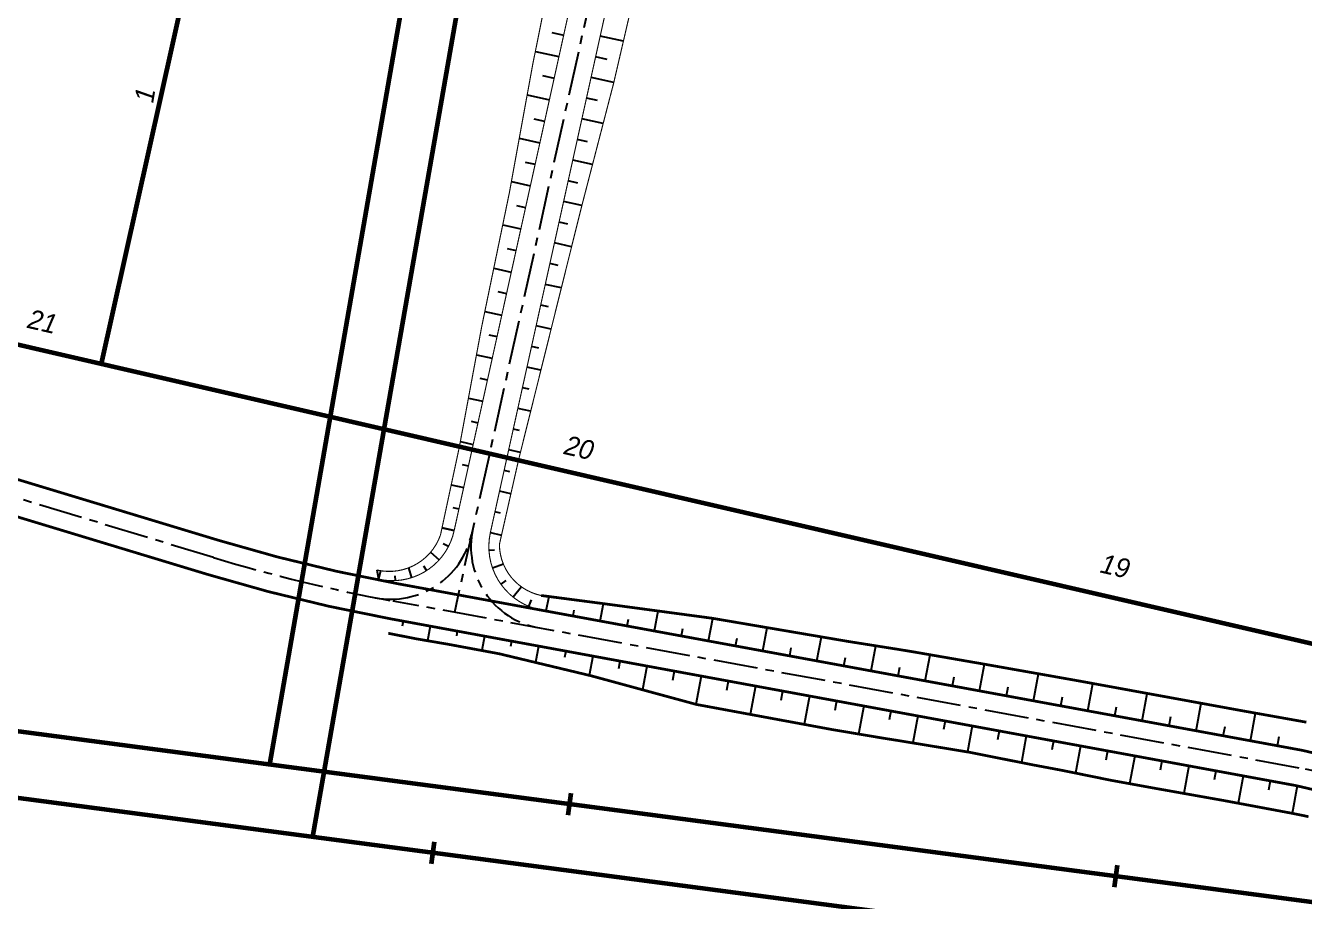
# Model space of a CAD drawing. Extents: x 5370511 to 5386565, y 1010429 to 1053793.
# Drawn here: x 5379920 to 5380152.1, y 1039561.9 to 1039720.9 of the extents above; entities that cross this region are included whole.
import ezdxf

# ---------------------------------------------------------------- set-up
doc = ezdxf.new("R2010")
doc.units = 0
doc.linetypes.add('осевая2', pattern=[12.5, 8, -1.5, 1.5, -1.5])
for name, color, linetype in [('АД_ось', 7, 'CONTINUOUS'), ('АД_откосы', 7, 'CONTINUOUS'), ('ТРАССА_НЕФТЕПРОВОД_ANNO', 7, 'CONTINUOUS')]:
    doc.layers.add(name, color=color, linetype=linetype)
for name, color, linetype, lineweight in [('ГИП_ТРАССА_ВЛ_6', 1, 'CONTINUOUS', 25), ('ГИП_ТРАССА_НЕФТЕПРОВОДА', 6, 'CONTINUOUS', 25), ('ТРАССА_ВЛ', 1, 'CONTINUOUS', 25)]:
    doc.layers.add(name, color=color, linetype=linetype, lineweight=lineweight)
doc.styles.add('D431', font='', dxfattribs={"height": 3.5})
doc.styles.get('D431').set_extended_font_data('Do431', italic=True)

# ---------------------------------------------------------------- blocks, each defined once
blk = doc.blocks.new('ад_откосы')
at = {"layer": 'АД_ось', "color": 253, "linetype": 'осевая2'}
for points in [[(5381039.51, 1037930.84), (5381046.193, 1037968.879), (5381055.54, 1038022.081, 0.1745274), (5381043.968, 1038088.833), (5380219.971, 1039537.255, 0.2213697), (5380151.165, 1039586.153), (5379986.681, 1039616.447, -0.0279764), (5379954.082, 1039624.358), (5379892.899, 1039642.884, 0.1153558), (5379847.457, 1039645.811), (5379823.006, 1039641.73, -0.1156602), (5379777.449, 1039644.691), (5379728.174, 1039659.676, 0.0582768), (5379693.882, 1039665.873), (5379644.05, 1039668.986, -0.0429375)], [(5380001.178, 1039629.575, 0.4246577), (5380013.105, 1039611.583)], [(5379983.45, 1039617.061, 0.4066329), (5380000.954, 1039628.547)]]:
    blk.add_lwpolyline(points, format="xyb", dxfattribs=at)
blk.add_lwpolyline([(5380033.82, 1039777.08), (5379997.82, 1039614.4)], dxfattribs=at)
at = {"layer": 'АД_откосы', "color": 253}
for points, const_width in [([(5381075.045, 1037958.167), (5381064.81, 1037960.051, -0.4118325), (5381051.345, 1037979.422), (5381058.741, 1038021.519, 0.1745274), (5381046.793, 1038090.44), (5380222.795, 1039538.862, 0.2213697), (5380151.753, 1039589.349), (5379987.27, 1039619.643, -0.0279764), (5379955.024, 1039627.469), (5379893.841, 1039645.994, 0.1153558), (5379846.922, 1039649.016), (5379822.471, 1039644.935, -0.1156602), (5379778.394, 1039647.801), (5379729.119, 1039662.785, 0.0582768), (5379694.084, 1039669.117), (5379644.253, 1039672.229, -0.0429375)], 0.5), ([(5379984.069, 1039620.412, 0.41707), (5379997.781, 1039629.248), (5380030.623, 1039777.787)], 0.2), ([(5380013.694, 1039614.779, -0.4246577), (5380004.351, 1039628.873), (5380027.605, 1039733.98, -0.4151797)], 0.2), ([(5380013.564, 1039617.455, -0.3528135), (5380005.991, 1039626.726), (5380009.461, 1039642.028), (5380020.803, 1039687.625), (5380026.722, 1039710.425), (5380032.43, 1039734.992, -0.3873718)], 0.2), ([(5379983.735, 1039622.087, 0.3833649), (5379995.296, 1039628.424), (5379998.72, 1039644.404), (5380002.785, 1039666.282), (5380007.79, 1039690.503), (5380012.009, 1039713.678), (5380016.012, 1039733.573), (5380019.834, 1039751.122), (5380019.947, 1039751.57)], 0.2)]:
    blk.add_lwpolyline(points, format="xyb", dxfattribs=dict(at, const_width=const_width))
blk.add_lwpolyline([(5380490.65, 1039054.905, 0.5, 0.5, 0), (5380268.14, 1039446.043, 0.5, 0.5, 0), (5380261.452, 1039453.742, 0.5, 0.5, 0), (5380246.6, 1039479.807, 0.5, 0.5, 0), (5380243.357, 1039489.574, 0.5, 0.5, 0), (5380217.146, 1039535.647, 0.5, 0.5, 0.2213697), (5380150.576, 1039582.956, 0.5, 0.5, 0), (5379986.092, 1039613.251, 0.5, 0.5, -0.0279764), (5379953.14, 1039621.248, 0.5, 0.5, 0), (5379891.957, 1039639.773, 0.5, 0.5, 0.1153558), (5379847.992, 1039642.605, 0.5, 0.5, 0), (5379823.541, 1039638.524, 0.5, 0.5, -0.1156602), (5379776.503, 1039641.582, 0.5, 0.5, 0), (5379727.228, 1039656.567, 0.5, 0.5, 0.0582768), (5379693.679, 1039662.63, 0.5, 0.5, 0), (5379643.847, 1039665.742, 0.5, 0.5, -0.0429375)], format="xyseb", dxfattribs=at)
at = {"layer": 'АД_откосы', "color": 253, "linetype": 'ByBlock', "lineweight": -3}
for points in [[(5380015.482, 1039719.635), (5380017.659, 1039719.154)], [(5380028.492, 1039718.034), (5380024.283, 1039718.965)], [(5380012.514, 1039716.191), (5380016.795, 1039715.245)], [(5380025.537, 1039714.75), (5380023.452, 1039715.211)], [(5380013.841, 1039711.798), (5380015.931, 1039711.336)], [(5380026.75, 1039710.544), (5380022.622, 1039711.457)], [(5380011.033, 1039708.319), (5380015.066, 1039707.427)], [(5380023.789, 1039707.262), (5380021.791, 1039707.703)], [(5380012.259, 1039703.948), (5380014.202, 1039703.518)], [(5380024.82, 1039703.096), (5380020.961, 1039703.95)], [(5380009.598, 1039700.436), (5380013.338, 1039699.609)], [(5380021.992, 1039699.784), (5380020.131, 1039700.196)], [(5380022.886, 1039695.649), (5380019.3, 1039696.442)], [(5380010.677, 1039696.097), (5380012.474, 1039695.7)], [(5380008.163, 1039692.553), (5380011.609, 1039691.791)], [(5380020.195, 1039692.307), (5380018.47, 1039692.688)], [(5380009.073, 1039688.252), (5380010.745, 1039687.882)], [(5380020.953, 1039688.201), (5380017.639, 1039688.934)], [(5380006.591, 1039684.701), (5380009.881, 1039683.973)], [(5380018.414, 1039684.825), (5380016.809, 1039685.181)], [(5380007.399, 1039680.422), (5380009.016, 1039680.064)], [(5380019.09, 1039680.738), (5380015.978, 1039681.427)], [(5380016.655, 1039677.339), (5380015.148, 1039677.673)], [(5380004.97, 1039676.859), (5380008.152, 1039676.155)], [(5380017.234, 1039673.274), (5380014.317, 1039673.919)], [(5380005.724, 1039672.592), (5380007.288, 1039672.247)], [(5380003.35, 1039669.017), (5380006.424, 1039668.338)], [(5380014.896, 1039669.854), (5380013.487, 1039670.165)], [(5380015.377, 1039665.81), (5380012.656, 1039666.411)], [(5380004.061, 1039664.76), (5380005.559, 1039664.429)], [(5380013.137, 1039662.368), (5380011.826, 1039662.658)], [(5380001.832, 1039661.153), (5380004.695, 1039660.52)], [(5380002.465, 1039656.913), (5380003.831, 1039656.611)], [(5380013.52, 1039658.345), (5380010.995, 1039658.904)], [(5380011.378, 1039654.882), (5380010.165, 1039655.15)], [(5380000.368, 1039653.276), (5380002.966, 1039652.702)], [(5380011.663, 1039650.881), (5380009.334, 1039651.396)], [(5380000.869, 1039649.066), (5380002.102, 1039648.793)], [(5380009.619, 1039647.396), (5380008.504, 1039647.642)], [(5379998.905, 1039645.4), (5380001.238, 1039644.884)], [(5380009.807, 1039643.417), (5380007.673, 1039643.889)], [(5379999.233, 1039641.227), (5380000.374, 1039640.975)], [(5380007.885, 1039639.904), (5380006.843, 1039640.135)], [(5379997.254, 1039637.565), (5379999.509, 1039637.066)], [(5380008.078, 1039635.924), (5380006.012, 1039636.381)], [(5379997.53, 1039633.404), (5379998.645, 1039633.157)], [(5380006.205, 1039632.401), (5380005.182, 1039632.627)], [(5379995.571, 1039629.715), (5379997.781, 1039629.248)], [(5379997.781, 1039629.248), (5379995.573, 1039629.726)], [(5379995.575, 1039629.736), (5379997.781, 1039629.248)], [(5380004.351, 1039628.873), (5380006.378, 1039628.426)], [(5379995.809, 1039626.899), (5379996.776, 1039626.406)], [(5379993.514, 1039625.325), (5379995.065, 1039623.924)], [(5380005.074, 1039625.68), (5380004.102, 1039625.621)], [(5379983.735, 1039622.087), (5379984.069, 1039620.412)], [(5379984.412, 1039621.959), (5379984.069, 1039620.412)], [(5379989.472, 1039622.467), (5379990.04, 1039620.687)], [(5379992.228, 1039622.809), (5379992.767, 1039621.973)], [(5380006.727, 1039623.121), (5380004.755, 1039622.426)], [(5379987.034, 1039621.018), (5379987.073, 1039620.156)], [(5380007.168, 1039620.179), (5380006.256, 1039619.532)], [(5380009.996, 1039619.034), (5380008.49, 1039617.159)], [(5380014.936, 1039617.288), (5380014.439, 1039614.642)], [(5380011.783, 1039616.66), (5380011.289, 1039615.486)]]:
    blk.add_lwpolyline(points, dxfattribs=at)
at = {"layer": 'АД_откосы', "color": 253, "const_width": 0.5}
for points in [[(5380152.443, 1039594.463), (5380140.658, 1039596.567), (5380111.199, 1039601.946), (5380094.185, 1039604.962), (5380081.216, 1039607.212), (5380078.677, 1039607.632), (5380069.269, 1039609.121), (5380044.607, 1039613.327), (5380025.082, 1039615.951), (5380013.564, 1039617.455)], [(5380152.828, 1039577.313), (5380152.124, 1039577.473), (5380149.413, 1039578.015), (5380137.646, 1039580.214), (5380124.835, 1039582.493), (5380117.034, 1039583.911), (5380108.208, 1039585.707), (5380102.587, 1039586.763), (5380091.249, 1039589.018), (5380078.258, 1039591.154), (5380075.715, 1039591.553), (5380066.325, 1039593.137), (5380041.726, 1039597.688), (5380022.674, 1039602.875), (5380005.945, 1039606.885), (5379996.725, 1039608.601), (5379990.919, 1039609.593), (5379985.822, 1039610.597)]]:
    blk.add_lwpolyline(points, dxfattribs=at)
at = {"layer": 'АД_откосы', "color": 253}
for points in [[(5380024.273, 1039612.828), (5380024.854, 1039615.981)], [(5379988.521, 1039612.804), (5379988.358, 1039611.92)], [(5380019.356, 1039613.734), (5380019.55, 1039614.785)], [(5380029.191, 1039611.923), (5380029.413, 1039613.133)], [(5380034.108, 1039611.017), (5380034.777, 1039614.648)], [(5380043.942, 1039609.206), (5380044.699, 1039613.312)], [(5379993.438, 1039611.898), (5379992.95, 1039609.246)], [(5379998.355, 1039610.993), (5379998.195, 1039610.121)], [(5380039.025, 1039610.111), (5380039.277, 1039611.48)], [(5380053.777, 1039607.394), (5380054.557, 1039611.63)], [(5380003.273, 1039610.087), (5380002.791, 1039607.472)], [(5380008.19, 1039609.181), (5380008.007, 1039608.189)], [(5380013.107, 1039608.276), (5380012.559, 1039605.299)], [(5380048.86, 1039608.3), (5380049.12, 1039609.712)], [(5380058.694, 1039606.489), (5380058.962, 1039607.944)], [(5380063.612, 1039605.583), (5380064.416, 1039609.949)], [(5380073.446, 1039603.772), (5380074.285, 1039608.327)], [(5380018.025, 1039607.37), (5380017.81, 1039606.204)], [(5380022.942, 1039606.464), (5380022.297, 1039602.965)], [(5380068.529, 1039604.677), (5380068.809, 1039606.196)], [(5380083.281, 1039601.96), (5380084.154, 1039606.702)], [(5380027.859, 1039605.559), (5380027.594, 1039604.121)], [(5380032.776, 1039604.653), (5380031.982, 1039600.341)], [(5380037.694, 1039603.747), (5380037.378, 1039602.035)], [(5380078.364, 1039602.866), (5380078.655, 1039604.447)], [(5380093.115, 1039600.149), (5380094.007, 1039604.992)], [(5380042.611, 1039602.842), (5380041.665, 1039597.705)], [(5380047.528, 1039601.936), (5380047.212, 1039600.219)], [(5380052.446, 1039601.03), (5380051.497, 1039595.881)], [(5380088.198, 1039601.055), (5380088.495, 1039602.669)], [(5380102.95, 1039598.338), (5380103.854, 1039603.248)], [(5380112.785, 1039596.526), (5380113.699, 1039601.49)], [(5380057.363, 1039600.125), (5380057.046, 1039598.405)], [(5380062.28, 1039599.219), (5380061.33, 1039594.062)], [(5380098.033, 1039599.243), (5380098.334, 1039600.88)], [(5380107.867, 1039597.432), (5380108.172, 1039599.086)], [(5380122.619, 1039594.715), (5380123.536, 1039599.693)], [(5380067.197, 1039598.313), (5380066.885, 1039596.617)], [(5380072.115, 1039597.408), (5380071.177, 1039592.319)], [(5380077.032, 1039596.502), (5380076.731, 1039594.868)], [(5380117.702, 1039595.621), (5380118.007, 1039597.28)], [(5380132.454, 1039592.904), (5380133.373, 1039597.897)], [(5380081.949, 1039595.596), (5380081.047, 1039590.696)], [(5380086.867, 1039594.69), (5380086.577, 1039593.12)], [(5380127.536, 1039593.809), (5380127.843, 1039595.474)], [(5380142.288, 1039591.092), (5380143.213, 1039596.111)], [(5380091.784, 1039593.785), (5380090.916, 1039589.073)], [(5380096.701, 1039592.879), (5380096.404, 1039591.266)], [(5380101.618, 1039591.974), (5380100.727, 1039587.133)], [(5380137.371, 1039591.998), (5380137.679, 1039593.671)], [(5380147.206, 1039590.187), (5380147.517, 1039591.877)], [(5380106.536, 1039591.068), (5380106.233, 1039589.424)], [(5380111.453, 1039590.162), (5380110.545, 1039585.231)], [(5380116.37, 1039589.257), (5380116.061, 1039587.575)], [(5380121.288, 1039588.351), (5380120.359, 1039583.307)], [(5380126.205, 1039587.445), (5380125.898, 1039585.778)], [(5380131.122, 1039586.539), (5380130.201, 1039581.539)], [(5380136.04, 1039585.634), (5380135.735, 1039583.98)], [(5380140.957, 1039584.728), (5380140.043, 1039579.766)], [(5380145.874, 1039583.822), (5380145.568, 1039582.158)], [(5380150.791, 1039582.917), (5380149.86, 1039577.926)]]:
    blk.add_lwpolyline(points, dxfattribs=at)
blk = doc.blocks.new('пк_ВЛ')
at = {"layer": 'ТРАССА_ВЛ', "lineweight": 60}
blk.add_lwpolyline([(0, 2), (0, -2)], dxfattribs=at)

msp = doc.modelspace()

# ---------------------------------------------------------------- linework, layer by layer
at = {"layer": 'ГИП_ТРАССА_НЕФТЕПРОВОДА', "color": 253, "lineweight": 20, "flags": 128}
msp.add_lwpolyline([(5379966.066, 1039804.75), (5379933.714, 1039659.475)], dxfattribs=at)

# ---------------------------------------------------------------- next in the draw order: block references
at = {"layer": 'АД_откосы', "color": 253}
msp.add_blockref('ад_откосы', (0, 0), dxfattribs=at)

# ---------------------------------------------------------------- next in the draw order: linework, layer by layer
at = {"layer": 'ГИП_ТРАССА_ВЛ_6', "color": 253, "lineweight": 60}
for points in [[(5380958.254, 1038044.709), (5380993.422, 1038133.441), (5380993.422, 1038133.441), (5380182.961, 1039557.93), (5379796.607, 1039608.903), (5379400.894, 1039702.091), (5378850.148, 1039849.249), (5377925.517, 1040078.196), (5377014.253, 1040367.216), (5375398.983, 1040195.445), (5375392.587, 1040255.583)], [(5380947.098, 1038049.13), (5380980.145, 1038132.51), (5380175.48, 1039546.813), (5379794.442, 1039597.084), (5379397.969, 1039690.452), (5378847.156, 1039837.627), (5377922.258, 1040066.64), (5377013.021, 1040355.017), (5375388.319, 1040182.244), (5375380.655, 1040254.315)], [(5379996.825, 1039773.586), (5379964.239, 1039586.787)], [(5379996.818, 1039773.623), (5380006.659, 1039771.396), (5379972.089, 1039573.647)]]:
    msp.add_lwpolyline(points, dxfattribs=at)
at = {"layer": 'ГИП_ТРАССА_НЕФТЕПРОВОДА', "color": 253, "lineweight": 60, "flags": 128}
for points in [[(5381075.553, 1038021.596), (5381082.75, 1038061.114), (5380209.801, 1039595.687), (5379897.924, 1039667.757), (5379611.778, 1039694.969), (5378860.616, 1039889.923), (5378288.543, 1040031.574), (5378200.68, 1040069.425), (5378126.839, 1040071.613), (5377018.568, 1040409.907), (5376071.623, 1040309.468), (5375956.658, 1040381.55), (5375900.053, 1040291.27), (5375794.068, 1040294.1), (5375692.627, 1040269.269), (5375351.478, 1040233.096)], [(5379966.066, 1039804.75), (5379933.714, 1039659.475)]]:
    msp.add_lwpolyline(points, dxfattribs=at)

# ---------------------------------------------------------------- next in the draw order: block references
at = {"layer": 'ГИП_ТРАССА_ВЛ_6', "color": 253, "rotation": 172.4842357121873}
for p in [(5380018.738, 1039579.596), (5379993.93, 1039570.765), (5380117.879, 1039566.516)]:
    msp.add_blockref('пк_ВЛ', p, dxfattribs=at)

# ---------------------------------------------------------------- next in the draw order: texts
at = {"layer": 'ТРАССА_НЕФТЕПРОВОД_ANNO', "color": 253, "lineweight": 15, "style": 'D431'}
msp.add_text('1', height=3.5, rotation=80.73355, dxfattribs=at).set_placement((5379943.149, 1039706.712))
at = {"layer": 'ТРАССА_НЕФТЕПРОВОД_ANNO', "color": 253, "lineweight": 50, "style": 'D431'}
for s, p in [('21', (5379920.163, 1039666.053)), ('20', (5380017.546, 1039643.156)), ('19', (5380114.85, 1039621.668))]:
    msp.add_text(s, height=3.5, rotation=346.9882, dxfattribs=at).set_placement(p)

doc.saveas('drawing.dxf')
